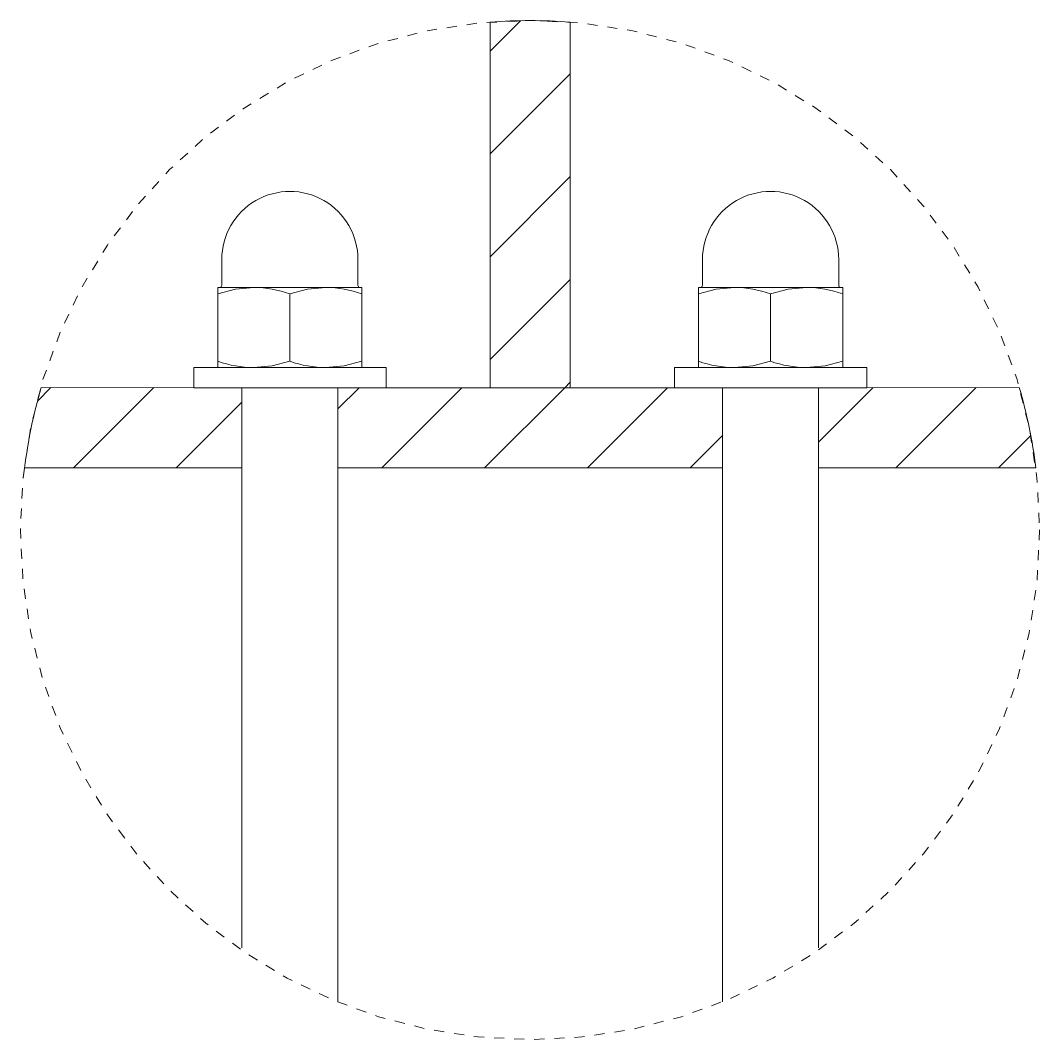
# Model space of a CAD drawing. Header units: inches. Extents: x -12 to 193, y -19 to 105.
# Drawn here: x 74.95 to 85.07, y -9.83 to 0.29 of the extents above; entities that cross this region are included whole.
import ezdxf

# ---------------------------------------------------------------- set-up
doc = ezdxf.new("R2010")
doc.units = ezdxf.units.IN
doc.linetypes.add('HIDDEN', pattern=[1.905, 1.27, -0.635])
doc.layers.add('ZANO_R', color=7, linetype='Continuous', lineweight=0)
doc.layers.add('ZANO_R_przerywana', color=250, linetype='HIDDEN', lineweight=0)

msp = doc.modelspace()

# ---------------------------------------------------------------- linework, layer by layer
at = {"layer": 'ZANO_R'}
for p, q in [((79.61532, -0.016), (79.91724, 0.28592)), ((79.61532, 0.27117), (79.61532, -3.35642)), ((80.4105, 0.27117), (80.4105, -3.35642)), ((79.61532, -1.03613), (80.4105, -0.24095)), ((79.61532, -2.05626), (80.4105, -1.26108)), ((76.95146, -2.08413), (76.95146, -2.34257)), ((78.30327, -2.34257), (78.30327, -2.08413)), ((81.72255, -2.08413), (81.72255, -2.34257)), ((83.07435, -2.34257), (83.07435, -2.08413)), ((79.61532, -3.0764), (80.4105, -2.28121)), ((76.9117, -2.42637), (76.9117, -2.36245)), ((77.26953, -2.36245), (76.9117, -2.36245)), ((76.9117, -2.42637), (77.08701, -2.37999)), ((76.9117, -2.42637), (76.9117, -3.09371)), ((77.08701, -2.37999), (77.26953, -2.36245)), ((77.98519, -2.36245), (77.26953, -2.36245)), ((77.62737, -2.42637), (77.80268, -2.37999)), ((77.62737, -2.42637), (77.62737, -3.09371)), ((77.80268, -2.37999), (77.98519, -2.36245)), ((78.34303, -2.36245), (77.98519, -2.36245)), ((78.34303, -2.42637), (78.34303, -2.36245)), ((78.34303, -2.42637), (78.34303, -3.09371)), ((81.68279, -2.42637), (81.68279, -2.36245)), ((82.04062, -2.36245), (81.68279, -2.36245)), ((81.68279, -2.42637), (81.8581, -2.37999)), ((81.68279, -2.42637), (81.68279, -3.09371)), ((81.8581, -2.37999), (82.04062, -2.36245)), ((82.75628, -2.36245), (82.04062, -2.36245)), ((82.39845, -2.42637), (82.57376, -2.37999)), ((82.39845, -2.42637), (82.39845, -3.09371)), ((82.57376, -2.37999), (82.75628, -2.36245)), ((83.11411, -2.36245), (82.75628, -2.36245)), ((83.11411, -2.42637), (83.11411, -2.36245)), ((83.11411, -2.42637), (83.11411, -3.09371)), ((76.9117, -3.15763), (76.9117, -3.09371)), ((77.62737, -3.09371), (77.45206, -3.14008)), ((78.34303, -3.09371), (78.16771, -3.14008)), ((78.34303, -3.15763), (78.34303, -3.09371)), ((81.68279, -3.15763), (81.68279, -3.09371)), ((82.39845, -3.09371), (82.22314, -3.14008)), ((83.11411, -3.09371), (82.9388, -3.14008)), ((83.11411, -3.15763), (83.11411, -3.09371)), ((76.67315, -3.15763), (76.67315, -3.35642)), ((78.58158, -3.15763), (76.67315, -3.15763)), ((77.45206, -3.14008), (77.26953, -3.15763)), ((78.16771, -3.14008), (77.98519, -3.15763)), ((78.58158, -3.35642), (78.58158, -3.15763)), ((81.44423, -3.15763), (81.44423, -3.35642)), ((83.35266, -3.15763), (81.44423, -3.15763)), ((82.22314, -3.14008), (82.04062, -3.15763)), ((82.9388, -3.14008), (82.75628, -3.15763)), ((83.35266, -3.35642), (83.35266, -3.15763)), ((80.35542, -3.35642), (80.4105, -3.30135)), ((75.12167, -3.48951), (75.25645, -3.35473)), ((75.15895, -3.35464), (77.15026, -3.35642)), ((75.47971, -4.1516), (76.27567, -3.35564)), ((78.58158, -3.35642), (76.67315, -3.35642)), ((77.15026, -4.1516), (77.15026, -3.35642)), ((77.15026, -3.35642), (77.15026, -8.79112)), ((78.10447, -4.1516), (78.10447, -3.35642)), ((78.10447, -3.35642), (81.92134, -3.35642)), ((78.10447, -3.35642), (78.10447, -9.45077)), ((78.10447, -3.56711), (78.31516, -3.35642)), ((78.54011, -4.1516), (79.33529, -3.35642)), ((79.56024, -4.1516), (80.35542, -3.35642)), ((80.4105, -3.35642), (79.61532, -3.35642)), ((80.58037, -4.1516), (81.37555, -3.35642)), ((83.35266, -3.35642), (81.44423, -3.35642)), ((81.92134, -3.35642), (81.92134, -4.1516)), ((81.92134, -3.35642), (81.92134, -9.45077)), ((84.86686, -3.35464), (82.87556, -3.35642)), ((83.4163, -3.35594), (82.87556, -3.89668)), ((82.87556, -4.1516), (82.87556, -3.35642)), ((82.87556, -3.35642), (82.87556, -8.91693)), ((84.43735, -3.35502), (83.64077, -4.1516)), ((76.49984, -4.1516), (77.15026, -3.50119)), ((81.60051, -4.1516), (81.92134, -3.83077)), ((84.98104, -3.83147), (84.6609, -4.1516)), ((77.15026, -4.1516), (74.99493, -4.1516)), ((81.92134, -4.1516), (78.10447, -4.1516)), ((82.87556, -4.1516), (85.03088, -4.1516)), ((77.15026, -8.39573), (77.15026, -8.91693))]:
    msp.add_line(p, q, dxfattribs=at)
for centre, radius, start, end in [((80.01291, -4.76898), 5.05581, 85.489588, 94.510412), ((77.62737, -2.08413), 0.6759, 359.999731, 180.000269), ((82.39845, -2.08413), 0.6759, 359.999731, 180.000269), ((76.93158, -2.34256), 0.01988, 270.002935, 359.990235), ((77.26038, -3.44721), 1.0848, 70.226957, 89.516766), ((77.97605, -3.44721), 1.0848, 70.226957, 89.516766), ((78.32315, -2.34256), 0.01988, 180.009765, 269.997065), ((81.70266, -2.34256), 0.01988, 270.002935, 359.990235), ((82.03147, -3.44721), 1.0848, 70.226957, 89.516766), ((82.74713, -3.44721), 1.0848, 70.226957, 89.516766), ((83.09424, -2.34256), 0.01988, 180.009767, 269.983403), ((77.27869, -2.0728), 1.08487, 250.227931, 269.516264), ((77.99435, -2.0728), 1.08487, 250.227931, 269.516264), ((82.04978, -2.0728), 1.08487, 250.227931, 269.516264), ((82.76544, -2.0728), 1.08487, 250.227931, 269.516264), ((80.01067, -4.76898), 5.05367, 163.747855, 173.014484), ((80.01067, -4.76898), 5.05796, 7.011071, 16.237961)]:
    msp.add_arc(centre, radius, start, end, dxfattribs=at)
at = {"layer": 'ZANO_R_przerywana', "color": 1, "ltscale": 0.05}
msp.add_circle((80.01067, -4.76898), 5.05796, dxfattribs=at)

doc.saveas('drawing.dxf')
